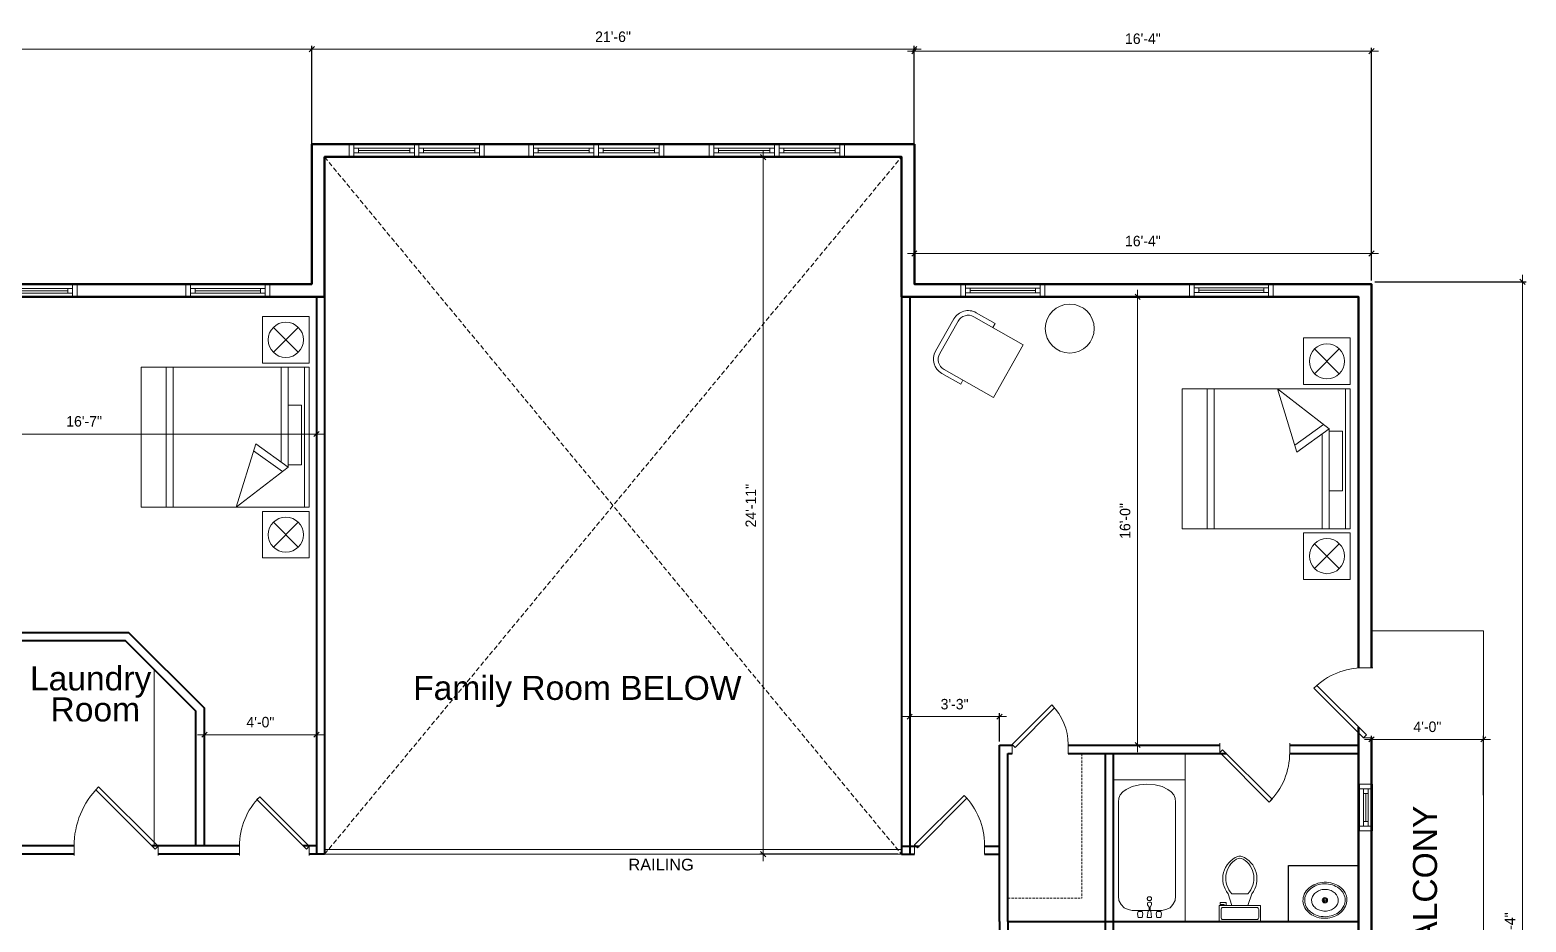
# Model space of a CAD drawing. Extents: x 4834 to 83801, y -13735 to 32221.
# Drawn here: x 12095 to 12736, y -10430 to -10048 of the extents above; entities that cross this region are included whole.
import ezdxf

# ---------------------------------------------------------------- set-up
doc = ezdxf.new("R2010")
doc.units = 0
doc.header["$LTSCALE"] = 8
doc.header["$MEASUREMENT"] = 0
doc.linetypes.add('HIDDEN', pattern=[0.375, 0.25, -0.125])
doc.linetypes.add('Hidden (½x)', pattern=[0.1875, 0.125, -0.0625])
doc.layers.get('0').update_dxf_attribs({"lineweight": 9})
doc.layers.get('DefPoints').update_dxf_attribs({"color": 17})
doc.layers.add('1-N-FRAMING-TXT', color=4, linetype='Continuous')
doc.layers.add('PDF3_Text', color=7, linetype='Continuous')
for name, color, linetype, lineweight in [('A-DIM-480', 52, 'Continuous', 18), ('A-LIGHT+', 133, 'Continuous', 9), ('A-stairs', 30, 'Continuous', 13), ('A-WALL', 7, 'Continuous', 40), ('A-Wall-New', 1, 'Continuous', 50), ('A-windoor', 2, 'Continuous', 13), ('AFURNITURE', 134, 'Continuous', 18), ('Details', 2, 'Continuous', 15), ('DIM', 8, 'Continuous', 5), ('door', 43, 'Continuous', 13), ('Furniture', 132, 'Continuous', 5), ('hatch', 8, 'Continuous', 13)]:
    doc.layers.add(name, color=color, linetype=linetype, lineweight=lineweight)
doc.styles.add('PDF Arial', font='arial.ttf')
doc.styles.get("Standard").update_dxf_attribs({"font": 'stylu.ttf'})
doc.dimstyles.new('Forum 24', dxfattribs={"dimscale": 24, "dimtxt": 0.1875, "dimasz": 0.09375, "dimexe": 0.0625, "dimexo": 0.0625, "dimgap": 0.125, "dimtad": 1, "dimdec": 4, "dimrnd": 1, "dimzin": 7, "dimdsep": 46, "dimlunit": 4, "dimtxsty": 'Standard', "dimblk": 'OBLIQUE', "dimblk1": 'DIMTICK', "dimblk2": 'OBLIQUE', "dimcen": -0.0625, "dimdle": 0.125, "dimclrd": 256, "dimclre": 256, "dimclrt": 256, "dimadec": 0, "dimazin": 0, "dimtfac": 1, "dimtdec": 4, "dimtmove": 1, "dimatfit": 3, "dimfxl": 0.0625, "dimtvp": 1.2, "dimfrac": 2, "dimtolj": 1, "dimtzin": 7, "dimlwd": 13, "dimarcsym": 0})

# ---------------------------------------------------------------- blocks, each defined once
blk = doc.blocks.new('_Oblique')
at = {"color": 0, "linetype": 'ByBlock', "lineweight": -2}
blk.add_line((-0.5, -0.5), (0.5, 0.5), dxfattribs=at)
blk = doc.blocks.new('*D2574')
at = {"layer": 'DefPoints', "color": 0, "transparency": 16777216}
for p in [(12468.31, -10102.02), (12409.05, -10400.94), (12468.31, -10400.94)]:
    blk.add_point(p, dxfattribs=at)
at = {"layer": 'DIM', "lineweight": -2, "transparency": 16777216}
for p, q in [((12466.81, -10102.02), (12407.55, -10102.02)), ((12466.81, -10400.94), (12407.55, -10400.94))]:
    blk.add_line(p, q, dxfattribs=at)
at = {"layer": 'DIM', "lineweight": 13, "transparency": 16777216}
blk.add_line((12409.05, -10099.02), (12409.05, -10403.94), dxfattribs=at)
at = {"layer": 'DIM', "lineweight": 13, "transparency": 16777216, "xscale": 2.25, "yscale": 2.25, "zscale": 2.25}
for p, rotation in [((12409.05, -10102.02), 90), ((12409.05, -10400.94), 270)]:
    blk.add_blockref('_Oblique', p, dxfattribs=dict(at, rotation=rotation))
at = {"layer": 'DIM', "transparency": 16777216, "insert": (12403.7, -10251.48), "char_height": 4.5, "attachment_point": 5, "rotation": 90}
blk.add_mtext('\\A1;24\'-11"', dxfattribs=at)
blk = doc.blocks.new('DIMTICK')
for p, q in [((-1, 0), (1, 0)), ((0, 1), (0, -1))]:
    blk.add_line(p, q)
at = {"const_width": 0.141}
blk.add_lwpolyline([(0.71, 0.71), (-0.71, -0.71)], dxfattribs=at)
blk = doc.blocks.new('A$C13B4006E')
at = {"layer": 'Furniture'}
for p, q in [((0, 83.54), (0, 103.54)), ((0, 103.54), (20, 103.54)), ((20, 83.54), (20, 103.54)), ((4.68, 98.86), (15.32, 88.21)), ((4.68, 88.21), (15.32, 98.86)), ((0, 83.54), (20, 83.54)), ((2, 21.77), (2, 81.77)), ((9, 38.97), (9, 81.77)), ((12, 41.12), (12, 81.77)), ((58.34, 81.77), (58.34, 21.77)), ((61.34, 81.77), (61.34, 21.77)), ((9, 38.97), (22.88, 48.93)), ((11.48, 37.05), (23.81, 45.91)), ((22.88, 48.93), (31.26, 21.77)), ((31.26, 21.77), (9, 38.97)), ((0, 20), (20, 20)), ((0, 20), (0, 0)), ((20, 20), (20, 0)), ((4.68, 4.68), (15.32, 15.32)), ((4.68, 15.32), (15.32, 4.68)), ((0, 0), (20, 0))]:
    blk.add_line(p, q, dxfattribs=at)
blk.add_lwpolyline([(72, 81.77), (0, 81.77), (0, 21.77), (72, 21.77)], close=True, dxfattribs=at)
blk.add_lwpolyline([(9, 39.96), (3.3, 39.96), (3.3, 65.54), (9, 65.54)], dxfattribs=at)
for centre in [(10, 93.54), (10, 10)]:
    blk.add_circle(centre, 7.53, dxfattribs=at)
blk = doc.blocks.new('*U2550')
for p, q in [((0, 0), (0, 4)), ((30, 0), (30, 4))]:
    blk.add_line(p, q)
blk.add_lwpolyline([(0, 0), (21.21, -21.21), (22.45, -19.98), (1.24, 1.24)], close=True)
blk.add_arc((0, 0), 30, 315, 0)
blk = doc.blocks.new('*U2701')
for p, q in [((0, 0), (0, -4)), ((30, 0), (30, -4))]:
    blk.add_line(p, q)
blk.add_lwpolyline([(0, 0), (21.21, 21.21), (22.45, 19.98), (1.24, -1.24)], close=True)
blk.add_arc((0, 0), 30, 0, 45)
blk = doc.blocks.new('A$C4D910482')
at = {"layer": 'Furniture', "linetype": 'Continuous'}
for p, q in [((31.34, 27.96), (7, 27.96)), ((16.29, 27.96), (16.29, 29.96)), ((31.34, 2), (31.34, 27.96)), ((2, 22.96), (2, 7)), ((7, 2), (31.34, 2)), ((16.29, 0), (16.29, 2))]:
    blk.add_line(p, q, dxfattribs=at)
for points in [[(16.29, 29.96), (7, 29.96)], [(0, 22.96), (0, 7)], [(7, 0), (16.29, 0)]]:
    blk.add_lwpolyline(points, dxfattribs=at)
for centre, radius, start, end in [((7, 22.96), 7, 90, 180), ((7, 22.96), 5, 90, 180), ((7, 7), 7, 180, 270), ((7, 7), 5, 180, 270)]:
    blk.add_arc(centre, radius, start, end, dxfattribs=at)
blk = doc.blocks.new('*U2577')
for p, q in [((-30, 0), (-30, 4)), ((0, 0), (0, 4))]:
    blk.add_line(p, q)
blk.add_lwpolyline([(0, 0), (-21.21, -21.21), (-22.45, -19.98), (-1.24, 1.24)], close=True)
blk.add_arc((0, 0), 30, 180, 225)
blk = doc.blocks.new('*D2578')
at = {"layer": 'A-WALL', "lineweight": -2, "transparency": 16777216}
for p, q in [((12473.83, -10155), (12473.83, -10141.9)), ((12669.83, -10155), (12669.83, -10141.9))]:
    blk.add_line(p, q, dxfattribs=at)
at = {"layer": 'A-WALL', "lineweight": 13, "transparency": 16777216}
blk.add_line((12470.83, -10143.4), (12672.83, -10143.4), dxfattribs=at)
at = {"layer": 'DefPoints', "color": 0, "transparency": 16777216}
for p in [(12669.83, -10143.4), (12473.83, -10156.5), (12669.83, -10156.5)]:
    blk.add_point(p, dxfattribs=at)
at = {"layer": 'A-WALL', "lineweight": 13, "transparency": 16777216, "xscale": 2.25, "yscale": 2.25, "zscale": 2.25, "rotation": 180}
blk.add_blockref('_Oblique', (12473.83, -10143.4), dxfattribs=at)
at = {"layer": 'A-WALL', "lineweight": 13, "transparency": 16777216, "xscale": 2.25, "yscale": 2.25, "zscale": 2.25}
blk.add_blockref('_Oblique', (12669.83, -10143.4), dxfattribs=at)
at = {"layer": 'A-WALL', "transparency": 16777216, "insert": (12571.83, -10138.05), "char_height": 4.5, "attachment_point": 5}
blk.add_mtext('\\A1;16\'-4"', dxfattribs=at)
blk = doc.blocks.new('*U154')
for p, q in [((-18, 0), (8, 0)), ((-18, -3.75), (-18, -1.75)), ((-18, -1.75), (8, -1.75)), ((8, -3.75), (-18, -3.75)), ((-18, -5.5), (8, -5.5)), ((-16, -1.75), (-16, -3.75)), ((6, -2.75), (-16, -2.75)), ((6, -1.75), (6, -3.75)), ((8, -1.75), (8, -3.75))]:
    blk.add_line(p, q)
blk.add_lwpolyline([(-18, -5.5), (-20, -5.5), (-20, 0), (-18, 0)], close=True)
at = {"extrusion": (0, 0, -1)}
blk.add_lwpolyline([(-8, -5.5), (-10, -5.5), (-10, 0), (-8, 0)], close=True, dxfattribs=at)
blk = doc.blocks.new('*U2580')
for p, q in [((-24, 0), (8, 0)), ((-24, -3.75), (-24, -1.75)), ((-24, -1.75), (8, -1.75)), ((8, -3.75), (-24, -3.75)), ((-24, -5.5), (8, -5.5)), ((-22, -1.75), (-22, -3.75)), ((6, -2.75), (-22, -2.75)), ((6, -1.75), (6, -3.75)), ((8, -1.75), (8, -3.75))]:
    blk.add_line(p, q)
blk.add_lwpolyline([(-24, -5.5), (-26, -5.5), (-26, 0), (-24, 0)], close=True)
at = {"extrusion": (0, 0, -1)}
blk.add_lwpolyline([(-8, -5.5), (-10, -5.5), (-10, 0), (-8, 0)], close=True, dxfattribs=at)
blk = doc.blocks.new('*U2581')
for p, q in [((-24, 0), (-8, 0)), ((-24, -3.75), (-24, -1.75)), ((-24, -1.75), (-8, -1.75)), ((-8, -3.75), (-24, -3.75)), ((-24, -5.5), (-8, -5.5)), ((-22, -1.75), (-22, -3.75)), ((-10, -2.75), (-22, -2.75)), ((-10, -1.75), (-10, -3.75)), ((-8, -1.75), (-8, -3.75))]:
    blk.add_line(p, q)
blk.add_lwpolyline([(-24, -5.5), (-26, -5.5), (-26, 0), (-24, 0)], close=True)
at = {"extrusion": (0, 0, -1)}
blk.add_lwpolyline([(8, -5.5), (6, -5.5), (6, 0), (8, 0)], close=True, dxfattribs=at)
blk = doc.blocks.new('*D2584')
at = {"layer": 'A-DIM-480', "lineweight": -2, "transparency": 16777216}
for p, q in [((12534.12, -10162), (12571.08, -10162)), ((12541.27, -10354.12), (12571.08, -10354.12))]:
    blk.add_line(p, q, dxfattribs=at)
at = {"layer": 'A-DIM-480', "lineweight": 13, "transparency": 16777216}
blk.add_line((12569.58, -10357.12), (12569.58, -10159), dxfattribs=at)
at = {"layer": 'DefPoints', "color": 0, "transparency": 16777216}
for p in [(12532.62, -10162), (12569.58, -10162), (12539.77, -10354.12)]:
    blk.add_point(p, dxfattribs=at)
at = {"layer": 'A-DIM-480', "lineweight": 13, "transparency": 16777216, "xscale": 2.25, "yscale": 2.25, "zscale": 2.25}
for p, rotation in [((12569.58, -10162), 90), ((12569.58, -10354.12), 270)]:
    blk.add_blockref('_Oblique', p, dxfattribs=dict(at, rotation=rotation))
at = {"layer": 'A-DIM-480', "transparency": 16777216, "insert": (12564.23, -10258.06), "char_height": 4.5, "attachment_point": 5, "rotation": 90}
blk.add_mtext('\\A1;16\'-0"', dxfattribs=at)
blk = doc.blocks.new('*D2587')
at = {"layer": 'DefPoints', "color": 0, "transparency": 16777216}
for p in [(12217.43, -10220.77), (12018.24, -10305.96), (12217.43, -10315.96)]:
    blk.add_point(p, dxfattribs=at)
at = {"layer": 'DIM', "lineweight": -2, "transparency": 16777216}
for p, q in [((12018.24, -10304.46), (12018.24, -10219.27)), ((12217.43, -10314.46), (12217.43, -10219.27))]:
    blk.add_line(p, q, dxfattribs=at)
at = {"layer": 'DIM', "lineweight": 13, "transparency": 16777216}
blk.add_line((12015.24, -10220.77), (12220.43, -10220.77), dxfattribs=at)
at = {"layer": 'DIM', "lineweight": 13, "transparency": 16777216, "xscale": 2.25, "yscale": 2.25, "zscale": 2.25, "rotation": 180}
blk.add_blockref('_Oblique', (12018.24, -10220.77), dxfattribs=at)
at = {"layer": 'DIM', "lineweight": 13, "transparency": 16777216, "xscale": 2.25, "yscale": 2.25, "zscale": 2.25}
blk.add_blockref('_Oblique', (12217.43, -10220.77), dxfattribs=at)
at = {"layer": 'DIM', "transparency": 16777216, "insert": (12117.84, -10215.36), "char_height": 4.5, "attachment_point": 5}
blk.add_mtext('\\A1;16\'-7"', dxfattribs=at)
blk = doc.blocks.new('*D2667')
at = {"layer": 'A-DIM-480', "lineweight": -2, "transparency": 16777216}
for p, q in [((12671.33, -10155.5), (12736.14, -10155.5)), ((12671.33, -10711.58), (12736.14, -10711.58))]:
    blk.add_line(p, q, dxfattribs=at)
at = {"layer": 'A-DIM-480', "lineweight": 13, "transparency": 16777216}
blk.add_line((12734.64, -10714.58), (12734.64, -10152.5), dxfattribs=at)
at = {"layer": 'DefPoints', "color": 0, "transparency": 16777216}
for p in [(12669.83, -10155.5), (12734.64, -10155.5), (12669.83, -10711.58)]:
    blk.add_point(p, dxfattribs=at)
at = {"layer": 'A-DIM-480', "lineweight": 13, "transparency": 16777216, "xscale": 2.25, "yscale": 2.25, "zscale": 2.25}
for p, rotation in [((12734.64, -10155.5), 90), ((12734.64, -10711.58), 270)]:
    blk.add_blockref('_Oblique', p, dxfattribs=dict(at, rotation=rotation))
at = {"layer": 'A-DIM-480', "transparency": 16777216, "insert": (12729.29, -10433.54), "char_height": 4.5, "attachment_point": 5, "rotation": 90}
blk.add_mtext('\\A1;46\'-4"', dxfattribs=at)
blk = doc.blocks.new('*D2662')
at = {"layer": 'A-DIM-480', "lineweight": 13, "transparency": 16777216}
blk.add_line((12672.83, -10056.65), (12470.83, -10056.65), dxfattribs=at)
at = {"layer": 'A-DIM-480', "lineweight": -2, "transparency": 16777216}
for p, q in [((12473.83, -10149), (12473.83, -10055.15)), ((12669.83, -10154), (12669.83, -10055.15))]:
    blk.add_line(p, q, dxfattribs=at)
at = {"layer": 'DefPoints', "color": 0, "transparency": 16777216}
for p in [(12473.83, -10056.65), (12473.83, -10150.5), (12669.83, -10155.5)]:
    blk.add_point(p, dxfattribs=at)
at = {"layer": 'A-DIM-480', "lineweight": 13, "transparency": 16777216, "xscale": 2.25, "yscale": 2.25, "zscale": 2.25, "rotation": 180}
blk.add_blockref('_Oblique', (12473.83, -10056.65), dxfattribs=at)
at = {"layer": 'A-DIM-480', "lineweight": 13, "transparency": 16777216, "xscale": 2.25, "yscale": 2.25, "zscale": 2.25}
blk.add_blockref('_Oblique', (12669.83, -10056.65), dxfattribs=at)
at = {"layer": 'A-DIM-480', "transparency": 16777216, "insert": (12571.83, -10051.3), "char_height": 4.5, "attachment_point": 5}
blk.add_mtext('\\A1;16\'-4"', dxfattribs=at)
blk = doc.blocks.new('*D2663')
at = {"layer": 'A-DIM-480', "lineweight": 13, "transparency": 16777216}
blk.add_line((12476.83, -10055.8), (12212.43, -10055.8), dxfattribs=at)
at = {"layer": 'A-DIM-480', "lineweight": -2, "transparency": 16777216}
for p, q in [((12215.43, -10094), (12215.43, -10054.3)), ((12473.83, -10094), (12473.83, -10054.3))]:
    blk.add_line(p, q, dxfattribs=at)
at = {"layer": 'DefPoints', "color": 0, "transparency": 16777216}
for p in [(12215.43, -10055.8), (12215.43, -10095.5), (12473.83, -10095.5)]:
    blk.add_point(p, dxfattribs=at)
at = {"layer": 'A-DIM-480', "lineweight": 13, "transparency": 16777216, "xscale": 2.25, "yscale": 2.25, "zscale": 2.25, "rotation": 180}
blk.add_blockref('_Oblique', (12215.43, -10055.8), dxfattribs=at)
at = {"layer": 'A-DIM-480', "lineweight": 13, "transparency": 16777216, "xscale": 2.25, "yscale": 2.25, "zscale": 2.25}
blk.add_blockref('_Oblique', (12473.83, -10055.8), dxfattribs=at)
at = {"layer": 'A-DIM-480', "transparency": 16777216, "insert": (12344.63, -10050.47), "char_height": 4.5, "attachment_point": 5}
blk.add_mtext('\\A1;21\'-6"', dxfattribs=at)
blk = doc.blocks.new('*D2664')
at = {"layer": 'A-DIM-480', "lineweight": 13, "transparency": 16777216}
blk.add_line((12218.43, -10055.8), (11930.67, -10055.8), dxfattribs=at)
at = {"layer": 'A-DIM-480', "lineweight": -2, "transparency": 16777216}
for p, q in [((11933.67, -10154), (11933.67, -10054.3)), ((12215.43, -10154), (12215.43, -10054.3))]:
    blk.add_line(p, q, dxfattribs=at)
at = {"layer": 'DefPoints', "color": 0, "transparency": 16777216}
for p in [(11933.67, -10055.8), (11933.67, -10155.5), (12215.43, -10155.5)]:
    blk.add_point(p, dxfattribs=at)
at = {"layer": 'A-DIM-480', "lineweight": 13, "transparency": 16777216, "xscale": 2.25, "yscale": 2.25, "zscale": 2.25, "rotation": 180}
blk.add_blockref('_Oblique', (11933.67, -10055.8), dxfattribs=at)
at = {"layer": 'A-DIM-480', "lineweight": 13, "transparency": 16777216, "xscale": 2.25, "yscale": 2.25, "zscale": 2.25}
blk.add_blockref('_Oblique', (12215.43, -10055.8), dxfattribs=at)
at = {"layer": 'A-DIM-480', "transparency": 16777216, "insert": (12074.55, -10050.47), "char_height": 4.5, "attachment_point": 5}
blk.add_mtext('\\A1;23\'-6"', dxfattribs=at)
blk = doc.blocks.new('*U2687')
for p, q in [((-36, 0), (-36, 4)), ((0, 0), (0, 4))]:
    blk.add_line(p, q)
blk.add_lwpolyline([(0, 0), (-25.46, -25.46), (-26.69, -24.22), (-1.24, 1.24)], close=True)
blk.add_arc((0, 0), 36, 180, 225)
blk = doc.blocks.new('*D2697')
at = {"layer": 'A-DIM-480', "lineweight": 13, "transparency": 16777216}
blk.add_line((12666.83, -10351.69), (12720.83, -10351.69), dxfattribs=at)
at = {"layer": 'A-DIM-480', "lineweight": -2, "transparency": 16777216}
for p, q in [((12669.83, -10375.66), (12669.83, -10350.19)), ((12717.83, -10375.66), (12717.83, -10350.19))]:
    blk.add_line(p, q, dxfattribs=at)
at = {"layer": 'DefPoints', "color": 0, "transparency": 16777216}
for p in [(12717.83, -10351.69), (12669.83, -10377.16), (12717.83, -10377.16)]:
    blk.add_point(p, dxfattribs=at)
at = {"layer": 'A-DIM-480', "lineweight": 13, "transparency": 16777216, "xscale": 2.25, "yscale": 2.25, "zscale": 2.25, "rotation": 180}
blk.add_blockref('_Oblique', (12669.83, -10351.69), dxfattribs=at)
at = {"layer": 'A-DIM-480', "lineweight": 13, "transparency": 16777216, "xscale": 2.25, "yscale": 2.25, "zscale": 2.25}
blk.add_blockref('_Oblique', (12717.83, -10351.69), dxfattribs=at)
at = {"layer": 'A-DIM-480', "transparency": 16777216, "insert": (12693.83, -10346.32), "char_height": 4.5, "attachment_point": 5}
blk.add_mtext('\\A1;4\'-0"', dxfattribs=at)
blk = doc.blocks.new('*U2576')
for p, q in [((-30, 0), (-30, 4)), ((0, 0), (0, 4))]:
    blk.add_line(p, q)
blk.add_lwpolyline([(0, 0), (-21.21, -21.21), (-22.45, -19.98), (-1.24, 1.24)], close=True)
blk.add_arc((0, 0), 30, 180, 225)
blk = doc.blocks.new('*D2703')
at = {"layer": 'A-DIM-480', "lineweight": -2, "transparency": 16777216}
for p, q in [((12471.83, -10356.62), (12471.83, -10340.45)), ((12510.34, -10352.62), (12510.34, -10340.45))]:
    blk.add_line(p, q, dxfattribs=at)
at = {"layer": 'A-DIM-480', "lineweight": 13, "transparency": 16777216}
blk.add_line((12513.34, -10341.95), (12468.83, -10341.95), dxfattribs=at)
at = {"layer": 'DefPoints', "color": 0, "transparency": 16777216}
for p in [(12471.83, -10341.95), (12510.34, -10354.12), (12471.83, -10358.12)]:
    blk.add_point(p, dxfattribs=at)
at = {"layer": 'A-DIM-480', "lineweight": 13, "transparency": 16777216, "xscale": 2.25, "yscale": 2.25, "zscale": 2.25, "rotation": 180}
blk.add_blockref('_Oblique', (12471.83, -10341.95), dxfattribs=at)
at = {"layer": 'A-DIM-480', "lineweight": 13, "transparency": 16777216, "xscale": 2.25, "yscale": 2.25, "zscale": 2.25}
blk.add_blockref('_Oblique', (12510.34, -10341.95), dxfattribs=at)
at = {"layer": 'A-DIM-480', "transparency": 16777216, "insert": (12491.09, -10336.62), "char_height": 4.5, "attachment_point": 5}
blk.add_mtext('\\A1;3\'-3"', dxfattribs=at)
blk = doc.blocks.new('*U2714')
for p, q in [((0, 0), (0, 4)), ((24, 0), (24, 4))]:
    blk.add_line(p, q)
blk.add_lwpolyline([(0, 0), (16.97, -16.97), (18.21, -15.73), (1.24, 1.24)], close=True)
blk.add_arc((0, 0), 24, 315, 0)
blk = doc.blocks.new('A$C2cd7cfdc')
at = {"layer": 'AFURNITURE'}
for p, q in [((0, 60.75), (0, 0)), ((30.81, 60.75), (0, 60.75)), ((8.12, 57.86), (5.56, 56.52)), ((11.23, 58.53), (8.12, 57.86)), ((14.34, 58.86), (11.23, 58.53)), ((14.34, 58.86), (18.01, 58.53)), ((18.01, 58.53), (20.9, 57.86)), ((20.9, 57.86), (23.35, 56.52)), ((30.81, 0), (30.81, 60.75)), ((2.34, 52.86), (2.22, 51.08)), ((3, 54.3), (2.34, 52.86)), ((4.11, 55.63), (3, 54.3)), ((5.56, 56.52), (4.11, 55.63)), ((23.35, 56.52), (24.8, 55.63)), ((24.8, 55.63), (25.91, 54.3)), ((25.91, 54.3), (26.58, 52.86)), ((26.58, 52.86), (26.69, 51.08)), ((2.22, 51.08), (2.22, 10.82)), ((26.69, 51.08), (26.69, 10.82)), ((2.22, 10.82), (2.34, 9.04)), ((2.34, 9.04), (3.34, 7.26)), ((3.34, 7.26), (4.67, 5.82)), ((14.68, 10.04), (14.57, 9.82)), ((14.57, 9.82), (14.57, 9.71)), ((14.57, 9.71), (14.57, 9.49)), ((14.57, 9.49), (14.68, 9.49)), ((14.9, 10.38), (14.68, 10.38)), ((14.68, 10.38), (14.68, 10.15)), ((14.68, 10.15), (14.68, 10.04)), ((14.68, 9.49), (14.68, 9.38)), ((14.68, 9.38), (14.68, 9.15)), ((14.68, 9.15), (14.9, 9.15)), ((14.68, 7.93), (15.23, 8.26)), ((14.68, 7.93), (14.68, 7.15)), ((14.68, 7.15), (15.35, 6.15)), ((15.01, 10.49), (14.9, 10.49)), ((14.9, 10.49), (14.9, 10.38)), ((14.9, 9.15), (14.9, 9.04)), ((14.9, 9.04), (15.01, 9.04)), ((15.23, 10.49), (15.01, 10.49)), ((15.01, 9.04), (15.23, 8.93)), ((15.35, 10.6), (15.23, 10.6)), ((15.23, 10.6), (15.23, 10.49)), ((15.23, 8.93), (15.35, 8.93)), ((15.23, 8.26), (16.01, 8.26)), ((15.46, 10.6), (15.35, 10.6)), ((15.35, 8.93), (15.46, 8.93)), ((15.68, 10.6), (15.46, 10.6)), ((15.46, 8.93), (15.68, 8.93)), ((15.79, 10.6), (15.68, 10.6)), ((15.68, 8.93), (15.79, 8.93)), ((15.79, 10.49), (15.79, 10.6)), ((16.01, 10.49), (15.79, 10.49)), ((15.79, 8.93), (16.01, 9.04)), ((15.79, 6.15), (16.46, 7.15)), ((16.12, 10.38), (16.01, 10.49)), ((16.01, 9.04), (16.12, 9.15)), ((16.01, 8.26), (16.46, 7.93)), ((16.35, 10.15), (16.12, 10.38)), ((16.12, 9.15), (16.35, 9.38)), ((16.35, 10.04), (16.35, 10.15)), ((16.35, 9.82), (16.35, 10.04)), ((16.35, 9.71), (16.35, 9.82)), ((16.35, 9.49), (16.35, 9.71)), ((16.35, 9.38), (16.35, 9.49)), ((16.46, 7.93), (16.46, 7.15)), ((25.58, 7.26), (24.35, 5.82)), ((26.58, 9.04), (25.58, 7.26)), ((26.69, 10.82), (26.58, 9.04)), ((0, 0), (30.81, 0)), ((4.67, 5.82), (6.34, 5.04)), ((6.34, 5.04), (8.12, 4.71)), ((20.9, 4.71), (8.12, 4.71)), ((10.34, 3.26), (10.67, 4.26)), ((10.34, 3.26), (10.67, 1.7)), ((10.67, 4.26), (12.45, 4.26)), ((10.67, 1.7), (12.45, 1.7)), ((12.45, 4.26), (12.68, 3.26)), ((12.45, 1.7), (12.68, 3.26)), ((14.57, 1.7), (14.9, 4.6)), ((14.57, 1.7), (16.46, 1.7)), ((14.9, 4.6), (15.35, 4.6)), ((15.35, 6.15), (15.35, 4.6)), ((15.79, 6.15), (15.79, 4.6)), ((15.79, 4.6), (16.12, 4.6)), ((16.46, 1.7), (16.12, 4.6)), ((18.35, 3.26), (18.68, 4.26)), ((18.35, 3.26), (18.68, 1.7)), ((18.68, 4.26), (20.46, 4.26)), ((18.68, 1.7), (20.46, 1.7)), ((20.46, 4.26), (20.68, 3.26)), ((20.46, 1.7), (20.68, 3.26)), ((22.57, 5.04), (20.79, 4.71)), ((24.35, 5.82), (22.57, 5.04))]:
    blk.add_line(p, q, dxfattribs=at)
blk = doc.blocks.new('Toilet - top')
for p, q in [((9.5, -6), (9.5, -2)), ((-10, -8.5), (-8, -8.5)), ((-10, -9.5), (-10, -8.5)), ((-7, -9.5), (-10, -9.5)), ((-8, -8.5), (-8, -8)), ((-7, -8), (-7, -9.5)), ((-4, -8), (-6, -14)), ((4, -14), (-4, -14)), ((4, -8), (6, -14))]:
    blk.add_line(p, q)
blk.add_lwpolyline([(10.5, -8), (10.5, 0), (-10.5, 0), (-10.5, -8)], close=True)
for points in [[(-9.5, -2), (-9.5, -6)], [(8.5, -1), (-8.5, -1)], [(-8.5, -7), (8.5, -7)]]:
    blk.add_lwpolyline(points)
for centre, radius, start, end in [((-8.62, -1.88), 0.884, 81.8699, 188.1301), ((-8.62, -6.12), 0.884, 171.8699, 278.1301), ((8.62, -1.88), 0.884, 351.8699, 98.1301), ((8.62, -6.12), 0.884, 261.8699, 8.1301), ((3.52, -21.58), 12.17, 141.46911, 247.97143), ((4.2, -21.82), 11.33, 136.36773, 238.94682), ((-3.52, -21.58), 12.17, 292.02843, 38.53071), ((-4.2, -21.82), 11.33, 301.05301, 43.63209), ((0, -27.88), 4, 245.73182, 294.26817), ((0, -29), 4, 254.86053, 285.13947)]:
    blk.add_arc(centre, radius, start, end)
blk = doc.blocks.new('Sink - Oval top')
for p, q in [((-1, 0), (1, 0)), ((0, 1), (0, -1))]:
    blk.add_line(p, q)
at = {"linetype": 'Continuous'}
for points in [[(-12.23, 0.39, 0.117634), (-11.46, -3.36, 0.104469), (-8.88, -6.8, 0.090016), (-5.08, -9.07, 0.08192), (-0.32, -10.02, 0.08192), (4.49, -9.38, 0.090016), (8.42, -7.36, 0.104469), (11.22, -4.09, 0.117634), (12.23, -0.39, 0.117634), (11.46, 3.36, 0.104469), (8.88, 6.8, 0.090016), (5.08, 9.07, 0.08192), (0.32, 10.02, 0.08192), (-4.49, 9.38, 0.090016), (-8.42, 7.36, 0.104469), (-11.22, 4.09, 0.117634)], [(-11.29, 0.16, 0.118622), (-10.52, -3.25, 0.104678), (-8.07, -6.36, 0.089562), (-4.54, -8.37, 0.081185), (-0.13, -9.15, 0.081185), (4.3, -8.49, 0.089562), (7.89, -6.58, 0.104678), (10.42, -3.55, 0.118622), (11.29, -0.16, 0.118622), (10.52, 3.25, 0.104678), (8.07, 6.36, 0.089562), (4.54, 8.37, 0.081185), (0.13, 9.15, 0.081185), (-4.3, 8.49, 0.089562), (-7.89, 6.58, 0.104678), (-10.42, 3.55, 0.118622)], [(-7.42, 0.08, 0.118283), (-6.91, -2.17, 0.104607), (-5.29, -4.21, 0.089718), (-2.97, -5.53, 0.081436), (-0.07, -6.04, 0.081436), (2.84, -5.59, 0.089718), (5.2, -4.33, 0.104607), (6.86, -2.32, 0.118283), (7.42, -0.08, 0.118283), (6.91, 2.17, 0.104607), (5.29, 4.21, 0.089718), (2.97, 5.53, 0.081436), (0.07, 6.04, 0.081436), (-2.84, 5.59, 0.089718), (-5.2, 4.33, 0.104607), (-6.86, 2.32, 0.118283)]]:
    blk.add_lwpolyline(points, format="xyb", close=True, dxfattribs=at)
for radius in [1.5, 1]:
    blk.add_circle((0, 0), radius)
blk = doc.blocks.new('*D2707')
at = {"layer": 'A-DIM-480', "lineweight": -2, "transparency": 16777216}
for p, q in [((12169.43, -10339.84), (12169.43, -10351.19)), ((12217.43, -10339.84), (12217.43, -10351.19))]:
    blk.add_line(p, q, dxfattribs=at)
at = {"layer": 'A-DIM-480', "lineweight": 13, "transparency": 16777216}
blk.add_line((12166.43, -10349.69), (12220.43, -10349.69), dxfattribs=at)
at = {"layer": 'DefPoints', "color": 0, "transparency": 16777216}
for p in [(12169.43, -10338.34), (12217.43, -10338.34), (12217.43, -10349.69)]:
    blk.add_point(p, dxfattribs=at)
at = {"layer": 'A-DIM-480', "lineweight": 13, "transparency": 16777216, "xscale": 2.25, "yscale": 2.25, "zscale": 2.25, "rotation": 180}
blk.add_blockref('_Oblique', (12169.43, -10349.69), dxfattribs=at)
at = {"layer": 'A-DIM-480', "lineweight": 13, "transparency": 16777216, "xscale": 2.25, "yscale": 2.25, "zscale": 2.25}
blk.add_blockref('_Oblique', (12217.43, -10349.69), dxfattribs=at)
at = {"layer": 'A-DIM-480', "transparency": 16777216, "insert": (12193.43, -10344.33), "char_height": 4.5, "attachment_point": 5}
blk.add_mtext('\\A1;4\'-0"', dxfattribs=at)

msp = doc.modelspace()

# ---------------------------------------------------------------- linework, layer by layer
at = {"layer": '1-N-FRAMING-TXT'}
msp.add_lwpolyline([(12664.33244, -10429.80317), (12634.33244, -10429.80317), (12634.33244, -10405.80317), (12664.33244, -10405.80317)], close=True, dxfattribs=at)
at = {"layer": 'A-DIM-480'}
for p, q in [((12669.83244, -10305.15537), (12717.83244, -10305.15537)), ((12717.83244, -10305.15537), (12717.83244, -10557.32478))]:
    msp.add_line(p, q, dxfattribs=at)
at = {"layer": 'A-LIGHT+'}
for p, q in [((12147.80838, -10397.31951), (12147.80838, -10321.66782)), ((12589.94158, -10368.99118), (12589.94158, -10357.74118))]:
    msp.add_line(p, q, dxfattribs=at)
at = {"layer": 'A-stairs'}
for p, q in [((12220.93338, -10398.94451), (12468.33244, -10398.94451)), ((12220.93338, -10400.94451), (12468.33244, -10400.94451))]:
    msp.add_line(p, q, dxfattribs=at)
at = {"layer": 'A-WALL'}
for p, q in [((12217.43338, -10161.99785), (12217.43338, -10400.94451)), ((12220.93338, -10161.99785), (12220.93338, -10400.94451)), ((12468.33244, -10161.99785), (12468.33244, -10400.94451)), ((12471.83244, -10161.99785), (12471.83244, -10400.94451)), ((12169.43338, -10397.31951), (12169.43338, -10343.29282)), ((12510.33784, -10354.11618), (12515.77135, -10354.11618)), ((12510.33784, -10363.28418), (12510.33784, -10354.11618)), ((12539.77135, -10354.11618), (12604.79074, -10354.11618)), ((12634.79074, -10354.11618), (12664.33244, -10354.11618)), ((12513.96284, -10357.74118), (12515.77135, -10357.74118)), ((12513.96284, -10363.28418), (12513.96284, -10357.74118)), ((12539.77135, -10357.74118), (12607.64127, -10357.74118)), ((12555.6356, -10357.74118), (12555.6356, -10505.24118)), ((12559.1356, -10357.74118), (12559.1356, -10505.24118)), ((12634.78839, -10357.74118), (12664.33244, -10357.74118)), ((12510.33784, -10429.74118), (12510.33784, -10363.28418)), ((12513.96284, -10429.74118), (12513.96284, -10363.28418)), ((12113.52455, -10397.31951), (12062.72489, -10397.31951)), ((12184.39803, -10397.31951), (12146.85804, -10397.31951)), ((12217.43338, -10397.31951), (12211.73141, -10397.31951)), ((12468.33244, -10397.44451), (12475.92182, -10397.44451)), ((12503.94694, -10397.44451), (12510.33784, -10397.44451)), ((12113.52404, -10400.94451), (12057.22489, -10400.94451)), ((12184.39742, -10400.94451), (12149.52404, -10400.94451)), ((12217.43338, -10400.94451), (12214.39742, -10400.94451)), ((12220.93338, -10400.94451), (12217.43338, -10400.94451)), ((12468.33244, -10400.94451), (12473.94694, -10400.94451)), ((12503.94694, -10400.94451), (12510.33784, -10400.94451)), ((12510.33784, -10429.74118), (12510.33784, -10476.29043)), ((12513.96284, -10429.74118), (12513.96284, -10473.56257)), ((12513.96284, -10429.74118), (12664.33141, -10429.74118)), ((12513.96284, -10429.74118), (12664.3312, -10429.74118))]:
    msp.add_line(p, q, dxfattribs=at)
for points in [[(12165.80838, -10397.31951), (12165.80838, -10339.66782), (12135.60437, -10309.46381), (11954.24323, -10309.46381)], [(12169.43338, -10343.29282), (12169.43338, -10338.34307), (12137.05412, -10305.96381), (11957.74323, -10305.96381)]]:
    msp.add_lwpolyline(points, dxfattribs=at)
at = {"layer": 'A-Wall-New'}
for points in [[(12669.83244, -10320.97408), (12669.83244, -10156.49785), (12473.83244, -10156.49785), (12473.83244, -10096.49785), (12215.43338, -10096.49785), (12215.43338, -10156.49785), (12050.14421, -10156.49785)], [(12664.33244, -10321.04631), (12664.33244, -10161.99785), (12468.33244, -10161.99785), (12468.33244, -10101.99785), (12220.93338, -10101.99785), (12220.93338, -10161.99785), (12046.16933, -10161.99785)], [(12664.33244, -10518.5941), (12664.33244, -10346.41877)], [(12669.83244, -10514.03878), (12669.83244, -10350.97408)]]:
    msp.add_lwpolyline(points, dxfattribs=at)
at = {"layer": 'AFURNITURE', "linetype": 'HIDDEN', "ltscale": 0.5}
for p in [(12545.6356, -10357.74118), (12513.96284, -10419.74118)]:
    msp.add_line(p, (12545.6356, -10419.74118), dxfattribs=at)
at = {"layer": 'Details', "linetype": 'Hidden (½x)', "ltscale": 2}
for p, q in [((12220.93338, -10101.99785), (12468.33244, -10400.94451)), ((12220.93338, -10400.94451), (12468.33244, -10101.99785))]:
    msp.add_line(p, q, dxfattribs=at)
at = {"layer": 'Furniture', "linetype": 'Continuous'}
msp.add_circle((12540.4725, -10175.57191), 10.5, dxfattribs=at)

# ---------------------------------------------------------------- block references
at = {"layer": 'A-LIGHT+'}
msp.add_blockref('A$C2cd7cfdc', (12559.1356, -10429.74118), dxfattribs=at)
at = {"layer": 'A-windoor', "lineweight": 25}
for name, p, rotation in [('*U154', (12241.43338, -10101.99785), 180), ('*U154', (12269.43338, -10101.99785), 180), ('*U154', (12318.46628, -10101.99785), 180), ('*U154', (12346.46628, -10101.99785), 180), ('*U154', (12395.83244, -10101.99785), 180), ('*U154', (12423.83244, -10101.99785), 180), ('*U2580', (12088.88679, -10162.06111), 180), ('*U2580', (12171.41827, -10162.06111), 180), ('*U2580', (12503.73385, -10162.05282), 180), ('*U2580', (12601.75951, -10161.88853), 180), ('*U2581', (12664.74261, -10364.91953), 89.99999999999997)]:
    msp.add_blockref(name, p, dxfattribs=dict(at, rotation=rotation))
at = {"layer": 'door', "lineweight": 20, "rotation": 270}
msp.add_blockref('*U2576', (12666.41288, -10350.97408), dxfattribs=at)
at = {"layer": 'door', "lineweight": 20, "xscale": -1, "rotation": 180}
for name, p in [('*U2714', (12515.77135, -10353.88863)), ('*U2701', (12604.79074, -10357.36553)), ('*U2687', (12149.52404, -10397.51065)), ('*U2577', (12214.39742, -10397.51065)), ('*U2550', (12473.94694, -10396.94451))]:
    msp.add_blockref(name, p, dxfattribs=at)
at = {"layer": 'Furniture'}
for name, p, rotation in [('A$C4D910482', (12479.5296, -10191.3916), 330.5332541952976), ('A$C13B4006E', (12660.744, -10179.58185), 180)]:
    msp.add_blockref(name, p, dxfattribs=dict(at, rotation=rotation))
at = {"layer": 'Furniture', "xscale": -1}
msp.add_blockref('A$C13B4006E', (12214.3328, -10273.9251), dxfattribs=at)
at = {"layer": 'hatch'}
for name, p, xscale, yscale, zscale, rotation in [('Toilet - top', (12613.42335, -10429.74118), -0.8484843624469084, 0.8484843624469084, 0.8484843624469084, 180), ('Sink - Oval top', (12649.89669, -10420.66155), -0.7698269942324512, 0.7698269942324512, 0.7698269942324512, 0.3289698487121306)]:
    msp.add_blockref(name, p, dxfattribs=dict(at, xscale=xscale, yscale=yscale, zscale=zscale, rotation=rotation))

# ---------------------------------------------------------------- texts
at = {"layer": 'A-WALL', "insert": (12351.24824, -10402.8718), "char_height": 5.010742, "width": 8.8696289, "attachment_point": 1, "style": 'PDF Arial'}
msp.add_mtext('RAILING', dxfattribs=at)
at = {"layer": 'PDF3_Text', "lineweight": 0, "attachment_point": 7, "style": 'PDF Arial'}
for s, insert, char_height in [('Laundry', (12094.61403, -10333.82894), 10.307812), ('Family Room BELOW', (12258.92584, -10337.86983), 10.3078125), ('Room', (12103.41834, -10344.14853), 10.307812)]:
    msp.add_mtext(s, dxfattribs=dict(at, insert=insert, char_height=char_height))
at = {"layer": 'PDF3_Text', "lineweight": 0, "insert": (12698.10857, -10448.90836), "char_height": 10.307812, "attachment_point": 7, "rotation": 90, "style": 'PDF Arial'}
msp.add_mtext('BALCONY', dxfattribs=at)

# ---------------------------------------------------------------- dimensions: what is measured, and where the dimension line sits
at = {"layer": 'A-DIM-480'}
for base, p1, p2, picture, middle in [((11933.67325, -10055.80448), (12215.43338, -10155.49785), (11933.67325, -10155.49785), '*D2664', (12074.55332, -10050.47048)), ((12215.43338, -10055.80448), (12473.83244, -10095.49785), (12215.43338, -10095.49785), '*D2663', (12344.63291, -10050.47048)), ((12473.83244, -10056.65347), (12669.83244, -10155.49785), (12473.83244, -10150.49785), '*D2662', (12571.83244, -10051.30299)), ((12471.83244, -10341.95205), (12510.33784, -10354.11618), (12471.83244, -10358.11618), '*D2703', (12491.08514, -10336.62134)), ((12217.43338, -10349.69359), (12169.43338, -10338.34307), (12217.43338, -10338.34307), '*D2707', (12193.43338, -10344.32665)), ((12717.83244, -10351.68989), (12669.83244, -10377.15537), (12717.83244, -10377.15537), '*D2697', (12693.83244, -10346.32294))]:
    dim = msp.add_linear_dim(base=base, p1=p1, p2=p2, dimstyle='Forum 24', dxfattribs=at)
    dim.commit()
    dim.dimension.update_dxf_attribs({"geometry": picture, "text_midpoint": middle})
for base, p1, p2, picture, middle in [((12734.64384, -10155.49785), (12669.83244, -10711.57718), (12669.83244, -10155.49785), '*D2667', (12729.29337, -10433.53751)), ((12569.58259, -10161.99785), (12539.77135, -10354.11618), (12532.6191, -10161.99785), '*D2584', (12564.23212, -10258.05701))]:
    dim = msp.add_linear_dim(base=base, p1=p1, p2=p2, angle=90, dimstyle='Forum 24', dxfattribs=at)
    dim.commit()
    dim.dimension.update_dxf_attribs({"geometry": picture, "text_midpoint": middle})
at = {"layer": 'A-WALL'}
dim = msp.add_linear_dim(base=(12669.83244, -10143.39844), p1=(12473.83244, -10156.49785), p2=(12669.83244, -10156.49785), dimstyle='Forum 24', dxfattribs=at)
dim.commit()
dim.dimension.update_dxf_attribs({"geometry": '*D2578', "text_midpoint": (12571.83244, -10138.04796)})
at = {"layer": 'DIM'}
dim = msp.add_linear_dim(base=(12409.05216, -10400.94451), p1=(12468.31244, -10102.01785), p2=(12468.31244, -10400.94451), angle=90, dimstyle='Forum 24', dxfattribs=at)
dim.commit()
dim.dimension.update_dxf_attribs({"geometry": '*D2574', "text_midpoint": (12403.70168, -10251.48118)})
dim = msp.add_linear_dim(base=(12217.43338, -10220.77374), p1=(12018.24432, -10305.96119), p2=(12217.43338, -10315.96119), dimstyle='Forum 24', dxfattribs=at)
dim.commit()
dim.dimension.update_dxf_attribs({"geometry": '*D2587', "text_midpoint": (12117.83885, -10215.36232)})

doc.saveas('drawing.dxf')
